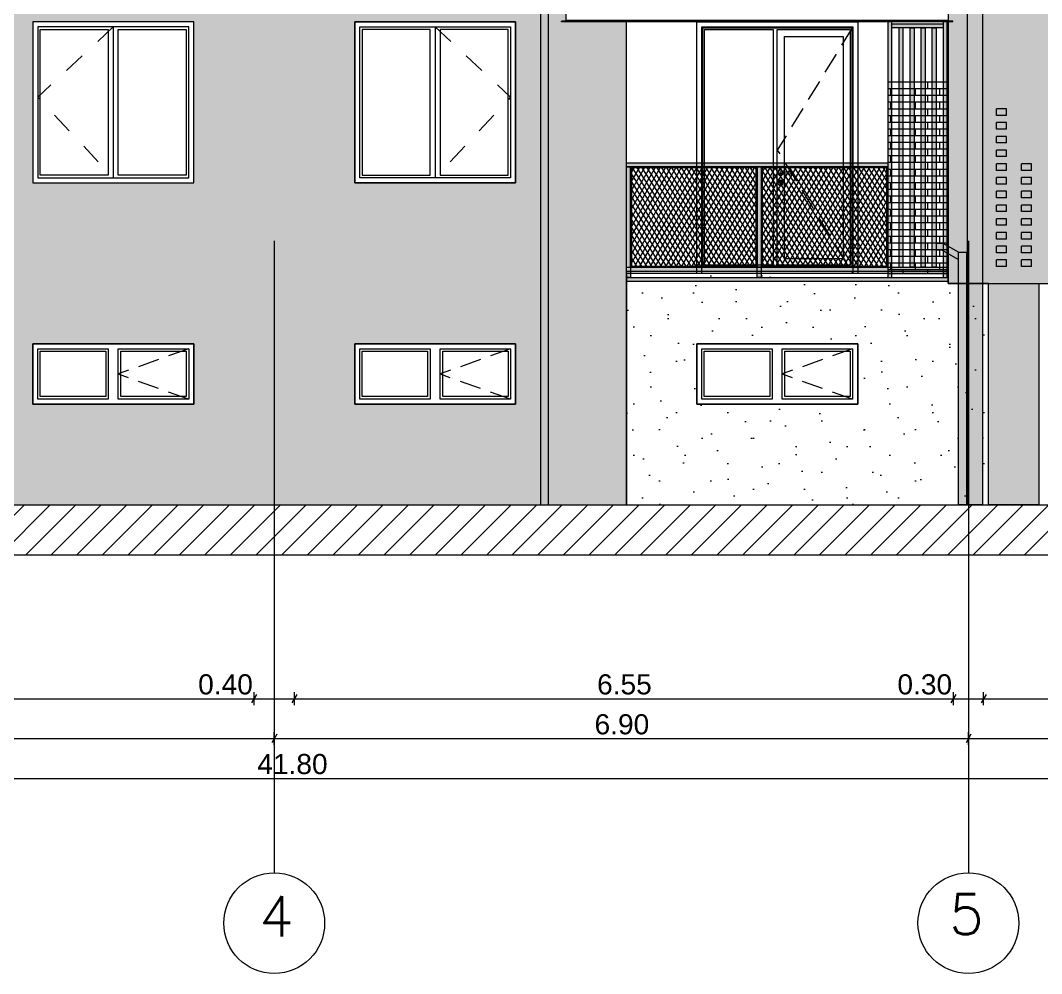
# Model space of a CAD drawing. Header units: millimetres. Extents: x 476244520 to 476657119, y 4620824743 to 4621446928.
# Drawn here: x 476557907 to 476568056, y 4621065785 to 4621075260 of the extents above; entities that cross this region are included whole.
import ezdxf

# ---------------------------------------------------------------- set-up
doc = ezdxf.new("R2010")
doc.units = ezdxf.units.MM
doc.header["$MEASUREMENT"] = 0
doc.linetypes.add('Dashed', pattern=[423.333333, 211.666667, -211.666667])
doc.linetypes.add('Hidden Line', pattern=[317.5, 211.666667, -105.833333])
for name, color, linetype, lineweight in [('0_Pen_No__250_Pen_No__255', 255, 'Continuous', 0), ('0_Pen_No__250_Pen_No__7', 7, 'Continuous', 0), ('0_Pen_No__7_Pen_No__250', 7, 'Continuous', 0), ('2D Drafting - General_Pen_No__30_Pen_No__9_Pen_No__9_Pen_No__253', 252, 'Continuous', 0), ('2D Drafting - General_Pen_No__30_Pen_No__9_Pen_No__9_Pen_No__7', 7, 'Continuous', 0), ('2D Drafting - General_Pen_No__7_Pen_No__250', 7, 'Continuous', 0), ('2D Drafting - General_Pen_No__7_Pen_No__7', 7, 'Continuous', 0), ('a-iataki_Pen_No__5_Pen_No__5_Pen_No__142', 142, 'Continuous', 0), ('New_2D Drafting - General_Pen_No__30_Pen_No__9_Pen_No__9_Pen_No__255', 255, 'Continuous', 0), ('New_2D Drafting - General_Pen_No__30_Pen_No__9_Pen_No__9_Pen_No__7', 7, 'Continuous', 0), ('New_2D Drafting - General_Pen_No__4', 7, 'Continuous', 0), ('New_2D Drafting - General_Pen_No__42', 250, 'Continuous', 0), ('New_2D Drafting - General_Pen_No__7', 7, 'Continuous', 0), ('New_Structural - Bearing_Pen_No__250', 7, 'Continuous', 0), ('New_Structural - Bearing_Pen_No__7', 7, 'Continuous', 0), ('Structural - Bearing_Pen_No__250', 7, 'Continuous', 0), ('Structural - Bearing_Pen_No__7', 7, 'Continuous', 0), ('Structural - Bearing_Pen_No__7_Pen_No__7_Pen_No__7', 7, 'Continuous', 0), ('zoma_Pen_No__142', 142, 'Continuous', 0), ('zoma_Pen_No__5_Pen_No__5_Pen_No__142', 142, 'Continuous', 0)]:
    doc.layers.add(name, color=color, linetype=linetype, lineweight=lineweight)
doc.layers.add('New_2D Drafting - General_Pen_No__30_Pen_No__9_Pen_No__9_Pen_No__254', color=7, linetype='Continuous', lineweight=0, true_color=0xcccccc)
doc.layers.add('zoma', color=7, linetype='Continuous')
doc.styles.add('GENERATED_STYLE_2', font='arial.ttf')
doc.dimstyles.new('GENERATED_STYLE__1', dxfattribs={"dimtxt": 200, "dimasz": 64.421331, "dimexe": 0.18, "dimexo": 3, "dimgap": 0.09, "dimtad": 1, "dimtih": 1, "dimtoh": 1, "dimlfac": 0.001, "dimzin": 0, "dimdsep": 46, "dimtxsty": 'GENERATED_STYLE_2', "dimblk": 'ARROWHEAD_2', "dimblk1": 'ARROWHEAD_2', "dimblk2": 'ARROWHEAD_2', "dimcen": 0.09, "dimclrd": 142, "dimclre": 142, "dimclrt": 142, "dimadec": 0, "dimazin": 0, "dimtfac": 1, "dimtdec": 4, "dimtmove": 0, "dimatfit": 3, "dimfxl": 1, "dimtolj": 1, "dimtzin": 0, "dimarcsym": 0})
pattern_1 = [(60, (476844527.15, 4621385791.044), (-38.971143, 22.5), []), (122.833095, (476844527.15, 4621385791.044), (36.8060797, 18.75), [])]

# ---------------------------------------------------------------- blocks, each defined once
blk = doc.blocks.new('*D168', base_point=(476844527, 4621385791))
at = {"layer": 'zoma_Pen_No__142', "color": 142, "linetype": 'Continuous', "lineweight": 0, "transparency": 16777216}
for p, q in [((476553554, 4621068163), (476553505, 4621068078)), ((476553529, 4621068057), (476553529, 4621068184)), ((476560454, 4621068163), (476560405, 4621068078)), ((476560429, 4621068057), (476560429, 4621068184)), ((476553529, 4621068120), (476560429, 4621068120))]:
    blk.add_line(p, q, dxfattribs=at)
at = {"layer": 'zoma_Pen_No__142', "color": 142, "lineweight": 0, "transparency": 16777216, "insert": (476556713, 4621068160), "char_height": 200, "attachment_point": 7, "style": 'GENERATED_STYLE_2'}
blk.add_mtext('\\A1;{\\pql;\\fArial CYR|b0|i0|c204|p34;6.90}', dxfattribs=at)
blk = doc.blocks.new('ARROWHEAD_2')
at = {"color": 0, "linetype": 'Continuous', "lineweight": 0}
for p, q in [((0, 0), (-1, 0)), ((-0.38, -0.66), (0.38, 0.66))]:
    blk.add_line(p, q, dxfattribs=at)
blk = doc.blocks.new('*D169', base_point=(476844527, 4621385791))
at = {"layer": 'zoma_Pen_No__142', "color": 142, "linetype": 'Continuous', "lineweight": 0, "transparency": 16777216}
for p, q in [((476560454, 4621068163), (476560405, 4621068078)), ((476560429, 4621068057), (476560429, 4621068184)), ((476567354, 4621068163), (476567305, 4621068078)), ((476567329, 4621068057), (476567329, 4621068184)), ((476560429, 4621068120), (476567329, 4621068120))]:
    blk.add_line(p, q, dxfattribs=at)
at = {"layer": 'zoma_Pen_No__142', "color": 142, "lineweight": 0, "transparency": 16777216, "insert": (476563613, 4621068160), "char_height": 200, "attachment_point": 7, "style": 'GENERATED_STYLE_2'}
blk.add_mtext('\\A1;{\\pql;\\fArial CYR|b0|i0|c204|p34;6.90}', dxfattribs=at)
blk = doc.blocks.new('*D170', base_point=(476844527, 4621385791))
at = {"layer": 'zoma_Pen_No__142', "color": 142, "linetype": 'Continuous', "lineweight": 0, "transparency": 16777216}
for p, q in [((476567354, 4621068163), (476567305, 4621068078)), ((476567329, 4621068057), (476567329, 4621068184)), ((476574254, 4621068163), (476574205, 4621068078)), ((476574229, 4621068057), (476574229, 4621068184)), ((476567329, 4621068120), (476574229, 4621068120))]:
    blk.add_line(p, q, dxfattribs=at)
at = {"layer": 'zoma_Pen_No__142', "color": 142, "lineweight": 0, "transparency": 16777216, "insert": (476570513, 4621068160), "char_height": 200, "attachment_point": 7, "style": 'GENERATED_STYLE_2'}
blk.add_mtext('\\A1;{\\pql;\\fArial CYR|b0|i0|c204|p34;6.90}', dxfattribs=at)
blk = doc.blocks.new('*D172', base_point=(476844527, 4621385791))
at = {"layer": 'zoma_Pen_No__142', "color": 142, "linetype": 'Continuous', "lineweight": 0, "transparency": 16777216}
for p, q in [((476539727, 4621067767), (476539678, 4621067683)), ((476539703, 4621067661), (476539703, 4621067789)), ((476581478, 4621067683), (476581527, 4621067767)), ((476581503, 4621067661), (476581503, 4621067789)), ((476539661, 4621067725), (476539703, 4621067725)), ((476539703, 4621067725), (476581503, 4621067725)), ((476581503, 4621067725), (476581544, 4621067725))]:
    blk.add_line(p, q, dxfattribs=at)
at = {"layer": 'zoma_Pen_No__142', "color": 142, "lineweight": 0, "transparency": 16777216, "insert": (476560261, 4621067765), "char_height": 200, "attachment_point": 7, "style": 'GENERATED_STYLE_2'}
blk.add_mtext('\\A1;{\\pql;\\fArial CYR|b0|i0|c204|p34;41.80}', dxfattribs=at)
blk = doc.blocks.new('*D177', base_point=(476844527, 4621385791))
at = {"layer": 'zoma_Pen_No__142', "color": 142, "linetype": 'Continuous', "lineweight": 0, "transparency": 16777216}
for p, q in [((476553329, 4621068454), (476553329, 4621068581)), ((476560230, 4621068454), (476560230, 4621068581)), ((476553353, 4621068560), (476553305, 4621068475)), ((476553329, 4621068517), (476560230, 4621068517)), ((476560254, 4621068560), (476560205, 4621068475))]:
    blk.add_line(p, q, dxfattribs=at)
at = {"layer": 'zoma_Pen_No__142', "color": 142, "lineweight": 0, "transparency": 16777216, "char_height": 200, "attachment_point": 7, "style": 'GENERATED_STYLE_2'}
for s, insert in [('\\A1;{\\pql;\\fArial CYR|b0|i0|c204|p34;6.90}', (476556513, 4621068557)), ('\\A1;{\\pql;\\fArial CYR|b0|i0|c204|p34;0.40}', (476559673, 4621068557))]:
    blk.add_mtext(s, dxfattribs=dict(at, insert=insert))
blk = doc.blocks.new('*D178', base_point=(476844527, 4621385791))
at = {"layer": 'zoma_Pen_No__142', "color": 142, "linetype": 'Continuous', "lineweight": 0, "transparency": 16777216}
for p, q in [((476560230, 4621068454), (476560230, 4621068581)), ((476560630, 4621068454), (476560630, 4621068581)), ((476560254, 4621068560), (476560205, 4621068475)), ((476560230, 4621068517), (476560630, 4621068517)), ((476560654, 4621068560), (476560605, 4621068475))]:
    blk.add_line(p, q, dxfattribs=at)
blk = doc.blocks.new('*D179', base_point=(476844527, 4621385791))
at = {"layer": 'zoma_Pen_No__142', "color": 142, "linetype": 'Continuous', "lineweight": 0, "transparency": 16777216}
for p, q in [((476560630, 4621068454), (476560630, 4621068581)), ((476567180, 4621068454), (476567180, 4621068581)), ((476560654, 4621068560), (476560605, 4621068475)), ((476560630, 4621068517), (476567180, 4621068517)), ((476567204, 4621068560), (476567155, 4621068475))]:
    blk.add_line(p, q, dxfattribs=at)
at = {"layer": 'zoma_Pen_No__142', "color": 142, "lineweight": 0, "transparency": 16777216, "char_height": 200, "attachment_point": 7, "style": 'GENERATED_STYLE_2'}
for s, insert in [('\\A1;{\\pql;\\fArial CYR|b0|i0|c204|p34;6.55}', (476563638, 4621068557)), ('\\A1;{\\pql;\\fArial CYR|b0|i0|c204|p34;0.30}', (476566623, 4621068557))]:
    blk.add_mtext(s, dxfattribs=dict(at, insert=insert))
blk = doc.blocks.new('*D180', base_point=(476844527, 4621385791))
at = {"layer": 'zoma_Pen_No__142', "color": 142, "linetype": 'Continuous', "lineweight": 0, "transparency": 16777216}
for p, q in [((476567180, 4621068454), (476567180, 4621068581)), ((476567480, 4621068454), (476567480, 4621068581)), ((476567204, 4621068560), (476567155, 4621068475)), ((476567180, 4621068517), (476567480, 4621068517)), ((476567504, 4621068560), (476567455, 4621068475))]:
    blk.add_line(p, q, dxfattribs=at)
blk = doc.blocks.new('*D181', base_point=(476844527, 4621385791))
at = {"layer": 'zoma_Pen_No__142', "color": 142, "linetype": 'Continuous', "lineweight": 0, "transparency": 16777216}
for p, q in [((476567480, 4621068454), (476567480, 4621068581)), ((476569380, 4621068454), (476569380, 4621068581)), ((476567504, 4621068560), (476567455, 4621068475)), ((476567480, 4621068517), (476569380, 4621068517)), ((476569404, 4621068560), (476569355, 4621068475))]:
    blk.add_line(p, q, dxfattribs=at)
at = {"layer": 'zoma_Pen_No__142', "color": 142, "lineweight": 0, "transparency": 16777216, "insert": (476568163, 4621068557), "char_height": 200, "attachment_point": 7, "style": 'GENERATED_STYLE_2'}
blk.add_mtext('\\A1;{\\pql;\\fArial CYR|b0|i0|c204|p34;1.90}', dxfattribs=at)

msp = doc.modelspace()

# ---------------------------------------------------------------- hatches: boundary and pattern name
at = {"layer": '0_Pen_No__250_Pen_No__255', "linetype": 'Continuous', "lineweight": 0, "true_color": 0x3f3f3f}
for points in [[(476563154.323, 4621070445.479), (476563154.323, 4621082420.346), (476563074.323, 4621082420.346), (476563074.323, 4621070445.479)], [(476567229.211, 4621072882.158), (476567229.211, 4621072955.662), (476567079.319, 4621073042.291), (476567009.319, 4621073042.291), (476567009.319, 4621072978.291), (476567062.876, 4621072978.291)], [(476567229.211, 4621070445.464), (476567229.211, 4621072955.662), (476567309.38, 4621072955.662), (476567309.447, 4621070445.463)]]:
    msp.add_hatch(color=250, dxfattribs=at).paths.add_polyline_path(points)
at = {"layer": '2D Drafting - General_Pen_No__30_Pen_No__9_Pen_No__9_Pen_No__253', "linetype": 'Continuous', "lineweight": 0}
h = msp.add_hatch(dxfattribs=at)
h.set_pattern_fill('BRICK___RUNNING_BOND', color=252, style=0, pattern_type=2)
h.set_pattern_definition([(0, (476584677.18, 4621075479.1), (0, 66.64), []), (90, (476584677.18, 4621075479.1), (-244.8, 0), [66.64, -66.64]), (90, (476584799.58, 4621075545.74), (-244.8, 0), [66.64, -66.64])])
h.paths.add_polyline_path([(476539459.138, 4621072645.531), (476540629.005, 4621072645.531), (476540629.014, 4621075245.539), (476540629.014, 4621076667.176), (476540629.014, 4621084845.531), (476540629.014, 4621085057.885), (476540629.014, 4621085545.532), (476546429.014, 4621085545.532), (476546429.014, 4621072645.531), (476553686.976, 4621072645.531), (476553729.155, 4621072645.531), (476553729.155, 4621075945.533), (476553729.155, 4621078445.544), (476553729.155, 4621079070.057), (476553729.155, 4621085545.544), (476557529.011, 4621085545.544), (476557529.011, 4621075245.549), (476556929.206, 4621075245.549), (476556929.206, 4621070445.499), (476563929.127, 4621070445.499), (476563929.127, 4621075251.999), (476563329.323, 4621075251.999), (476563329.323, 4621085545.544), (476567129.179, 4621085545.544), (476567129.179, 4621072645.445), (476569940.806, 4621072645.445), (476569940.806, 4621072645.531), (476570829.494, 4621072645.531), (476572429.494, 4621072645.531), (476574429.014, 4621072645.531), (476574429.014, 4621085545.532), (476580229.014, 4621085545.532), (476580229.014, 4621072645.531), (476581399.049, 4621072645.531), (476581399.049, 4621085945.125), (476580317.511, 4621085945.125), (476574428.978, 4621085945.125), (476553729.155, 4621085945.125), (476546829.014, 4621085945.125), (476539459.138, 4621085945.125)])
h.paths.add_polyline_path([(476546829.014, 4621082345.544), (476546829.014, 4621084845.531), (476553329.014, 4621084845.531), (476553329.014, 4621082345.544)], flags=0)
h.paths.add_polyline_path([(476546829.014, 4621075945.533), (476546829.014, 4621078445.544), (476553329.014, 4621078445.544), (476553329.014, 4621075945.533)], flags=0)
h.paths.add_polyline_path([(476546829.014, 4621079145.544), (476546829.014, 4621081645.544), (476553329.014, 4621081645.544), (476553329.014, 4621079145.544)], flags=0)
h.paths.add_polyline_path([(476549474.939, 4621072745.581), (476549479.055, 4621072745.581), (476549479.055, 4621075245.581), (476547879.055, 4621075245.582), (476547879.055, 4621072745.581)], flags=0)
h.paths.add_polyline_path([(476559629.231, 4621083245.531), (476559629.231, 4621084845.531), (476558029.231, 4621084845.531), (476558029.231, 4621083245.531)], flags=0)
h.paths.add_polyline_path([(476559629.231, 4621073645.531), (476559629.231, 4621075245.531), (476558029.231, 4621075245.531), (476558029.231, 4621073645.531)], flags=0)
h.paths.add_polyline_path([(476558029.236, 4621076845.531), (476559629.236, 4621076845.531), (476559629.236, 4621078445.531), (476558029.236, 4621078445.531)], flags=0)
h.paths.add_polyline_path([(476559629.236, 4621080045.531), (476559629.236, 4621081645.531), (476558029.236, 4621081645.531), (476558029.236, 4621080045.531)], flags=0)
h.paths.add_polyline_path([(476559629.014, 4621071445.531), (476559629.014, 4621072045.531), (476558029.442, 4621072045.531), (476558029.442, 4621071445.531)], flags=0)
h.paths.add_polyline_path([(476561228.792, 4621078445.531), (476561228.792, 4621076845.531), (476562828.792, 4621076845.531), (476562828.792, 4621078445.531)], flags=0)
h.paths.add_polyline_path([(476561228.792, 4621080045.531), (476562828.792, 4621080045.531), (476562828.792, 4621081645.531), (476561228.792, 4621081645.531)], flags=0)
h.paths.add_polyline_path([(476561228.797, 4621084845.531), (476561228.797, 4621083245.531), (476562828.797, 4621083245.531), (476562828.797, 4621084845.531)], flags=0)
h.paths.add_polyline_path([(476562828.369, 4621071445.531), (476562828.369, 4621072045.531), (476561228.797, 4621072045.531), (476561228.797, 4621071445.531)], flags=0)
h.paths.add_polyline_path([(476561228.797, 4621073645.531), (476562828.797, 4621073645.531), (476562828.797, 4621075245.531), (476561228.797, 4621075245.531)], flags=0)
h.paths.add_polyline_path([(476568178.997, 4621081645.582), (476568178.997, 4621079145.581), (476569778.997, 4621079145.581), (476569778.997, 4621081645.581)], flags=0)
h.paths.add_polyline_path([(476569778.997, 4621075945.581), (476569778.997, 4621078445.581), (476568178.997, 4621078445.582), (476568178.997, 4621075945.581)], flags=0)
h.paths.add_polyline_path([(476568178.997, 4621082345.581), (476569778.997, 4621082345.581), (476569778.997, 4621084845.581), (476568178.997, 4621084845.582)], flags=0)
h.paths.add_polyline_path([(476571779.011, 4621084845.581), (476571779.011, 4621082345.581), (476573379.011, 4621082345.581), (476573379.011, 4621084845.582)], flags=0)
h.paths.add_polyline_path([(476571779.011, 4621081645.581), (476571779.011, 4621079145.581), (476573379.011, 4621079145.581), (476573379.011, 4621081645.582)], flags=0)
h.paths.add_polyline_path([(476571779.011, 4621075245.581), (476571779.011, 4621072745.581), (476571783.128, 4621072745.581), (476573379.011, 4621072745.581), (476573379.011, 4621075245.582)], flags=0)
h.paths.add_polyline_path([(476571779.011, 4621075945.581), (476573379.011, 4621075945.581), (476573379.011, 4621078445.582), (476571779.011, 4621078445.581)], flags=0)
at = {"layer": '2D Drafting - General_Pen_No__7_Pen_No__7', "linetype": 'Continuous', "lineweight": 0}
h = msp.add_hatch(dxfattribs=at)
h.set_pattern_fill('MASONRY_BLOCK', style=0, pattern_type=2)
h.set_pattern_definition([(45, (476844527.15, 4621385791.04), (-127.27922, 127.27922), [])])
h.paths.add_polyline_path([(476586195.073, 4621070445.452), (476586195.073, 4621069945.453), (476529791.678, 4621069945.453), (476529791.678, 4621070445.443), (476544428.49, 4621070445.473)])
at = {"layer": 'New_2D Drafting - General_Pen_No__30_Pen_No__9_Pen_No__9_Pen_No__254', "linetype": 'Continuous', "lineweight": 0, "true_color": 0xcccccc}
msp.add_hatch(color=254, dxfattribs=at).paths.add_polyline_path([(476568029.014, 4621070445.46), (476567529.014, 4621070445.462), (476567529.014, 4621072645.445), (476568029.01, 4621072645.445)])
at = {"layer": 'New_2D Drafting - General_Pen_No__30_Pen_No__9_Pen_No__9_Pen_No__255', "linetype": 'Continuous', "lineweight": 0}
for points in [[(476567320.175, 4621070445.492), (476567320.175, 4621085245.557), (476567470.175, 4621085245.557), (476567470.175, 4621070445.492)], [(476566569.014, 4621075245.531), (476566529.014, 4621075245.531), (476566529.014, 4621072705.531), (476566569.014, 4621072705.531)], [(476567079.014, 4621075225.619), (476567079.014, 4621075185.531), (476566569.014, 4621075185.531), (476566569.014, 4621075225.619)], [(476566679.014, 4621075185.531), (476566639.014, 4621075185.531), (476566639.014, 4621072805.531), (476566679.014, 4621072805.531)], [(476566749.014, 4621075185.531), (476566789.014, 4621075185.531), (476566789.014, 4621072805.531), (476566749.014, 4621072805.531)], [(476566859.014, 4621075185.531), (476566899.014, 4621075185.531), (476566899.014, 4621072805.531), (476566859.014, 4621072805.531)], [(476566969.014, 4621075185.531), (476567009.014, 4621075185.531), (476567009.014, 4621072805.531), (476566969.014, 4621072805.531)], [(476567119.014, 4621075245.531), (476567079.014, 4621075245.531), (476567079.014, 4621072705.531), (476567119.014, 4621072705.531)], [(476566529.319, 4621073845.583), (476566529.319, 4621073805.496), (476563929.127, 4621073805.496), (476563929.127, 4621073845.583)], [(476563969.127, 4621072705.468), (476563929.127, 4621072705.468), (476563929.127, 4621073805.496), (476563969.127, 4621073805.496)], [(476563979.127, 4621073795.496), (476563969.127, 4621073805.496), (476565229.319, 4621073805.496), (476565219.319, 4621073795.496)], [(476563969.127, 4621073805.496), (476563979.127, 4621073795.496), (476563979.127, 4621072815.468), (476563969.127, 4621072805.468)], [(476565229.319, 4621072805.468), (476565219.319, 4621072815.468), (476565219.319, 4621073795.496), (476565229.319, 4621073805.496)], [(476565269.319, 4621072705.531), (476565229.319, 4621072705.531), (476565229.319, 4621073805.496), (476565269.319, 4621073805.496)], [(476565269.319, 4621072805.468), (476565279.319, 4621072815.468), (476565279.319, 4621073795.496), (476565269.319, 4621073805.496)], [(476565279.319, 4621073795.496), (476565269.319, 4621073805.496), (476566529.319, 4621073805.496), (476566519.319, 4621073795.496)], [(476566529.319, 4621072805.468), (476566519.319, 4621072815.468), (476566519.319, 4621073795.496), (476566529.319, 4621073805.496)], [(476567129.014, 4621072805.468), (476567129.014, 4621072765.468), (476563929.127, 4621072765.468), (476563929.127, 4621072805.468)], [(476565219.319, 4621072815.468), (476565229.319, 4621072805.468), (476563969.127, 4621072805.468), (476563979.127, 4621072815.468)], [(476566519.319, 4621072815.468), (476566529.319, 4621072805.468), (476565269.319, 4621072805.468), (476565279.319, 4621072815.468)], [(476567129.179, 4621072705.531), (476567129.179, 4621072665.531), (476563929.127, 4621072665.531), (476563929.127, 4621072705.531)]]:
    msp.add_hatch(color=255, dxfattribs=at).paths.add_polyline_path(points)
h = msp.add_hatch(dxfattribs=at)
h.set_pattern_fill('BRICK___RUNNING_BOND', color=255, style=0, pattern_type=2)
h.set_pattern_definition([(0, (476844527.15, 4621385791.044), (0, 66.64), []), (90, (476844527.15, 4621385791.04), (-244.8, 0), [66.64, -66.64]), (90, (476844649.55, 4621385857.68), (-244.8, 0), [66.64, -66.64])])
h.paths.add_polyline_path([(476566529.014, 4621072745.531), (476567129.014, 4621072745.531), (476567129.014, 4621074645.166), (476566529.014, 4621074645.166)])
at = {"layer": 'New_2D Drafting - General_Pen_No__42', "linetype": 'Continuous', "lineweight": 0}
h = msp.add_hatch(dxfattribs=at)
h.set_pattern_fill('CUT_STONE', color=250, style=0, pattern_type=2)
h.set_pattern_definition([(45, (476844527.15, 4621386591.04), (-254.55844, 254.55844), [0, -240, 0, -360]), (110, (476845327.15, 4621386591.04), (338.28934, 123.12725), [0, -176, 0, -304])])
h.paths.add_polyline_path([(476563929.127, 4621072645.445), (476563929.127, 4621070445.454), (476567529.014, 4621070445.462), (476567529.014, 4621072645.445), (476567129.179, 4621072645.445), (476567129.179, 4621072745.589), (476563929.127, 4621072745.589)])
h.paths.add_polyline_path([(476564628.899, 4621071445.531), (476566228.471, 4621071445.531), (476566228.471, 4621072045.531), (476564628.899, 4621072045.531)], flags=0)
at = {"layer": 'New_2D Drafting - General_Pen_No__7', "linetype": 'Continuous', "lineweight": 0}
h = msp.add_hatch(dxfattribs=at)
h.set_pattern_fill('BATT_INSULATION', style=0, pattern_type=2)
h.set_pattern_definition(pattern_1)
h.paths.add_polyline_path([(476565219.319, 4621073795.496), (476563979.127, 4621073795.496), (476563979.127, 4621072815.468), (476565219.319, 4621072815.468)])
h = msp.add_hatch(dxfattribs=at)
h.set_pattern_fill('BATT_INSULATION', style=0, pattern_type=2)
h.set_pattern_definition(pattern_1)
h.paths.add_polyline_path([(476566519.319, 4621073795.496), (476565279.319, 4621073795.496), (476565279.319, 4621072815.468), (476566519.319, 4621072815.468)])

# ---------------------------------------------------------------- linework, layer by layer
at = {"layer": '0_Pen_No__250_Pen_No__7', "color": 7, "linetype": 'Continuous', "lineweight": 0, "flags": 128}
for points in [[(476563154.323, 4621070445.479), (476563154.323, 4621082420.346), (476563074.323, 4621082420.346), (476563074.323, 4621070445.479)], [(476567229.211, 4621072882.158), (476567229.211, 4621072955.662), (476567079.319, 4621073042.291), (476567009.319, 4621073042.291), (476567009.319, 4621072978.291), (476567062.876, 4621072978.291)], [(476567229.211, 4621070445.464), (476567229.211, 4621072955.662), (476567309.38, 4621072955.662), (476567309.447, 4621070445.463)]]:
    msp.add_lwpolyline(points, close=True, dxfattribs=at)
at = {"layer": '0_Pen_No__7_Pen_No__250', "color": 7, "linetype": 'Continuous', "lineweight": 0, "flags": 128}
for points in [[(476559629.231, 4621075245.531), (476558029.231, 4621075245.531), (476558029.231, 4621073645.531), (476559629.231, 4621073645.531)], [(476561228.797, 4621075245.531), (476562828.797, 4621075245.531), (476562828.797, 4621073645.531), (476561228.797, 4621073645.531)]]:
    msp.add_lwpolyline(points, close=True, dxfattribs=at)
at = {"layer": '2D Drafting - General_Pen_No__30_Pen_No__9_Pen_No__9_Pen_No__7', "color": 7, "linetype": 'Continuous', "lineweight": 0, "flags": 128}
msp.add_lwpolyline([(476556929.206, 4621070445.499), (476563929.127, 4621070445.499), (476563929.127, 4621075251.999), (476563329.323, 4621075251.999), (476563329.323, 4621085545.544), (476567129.179, 4621085545.544), (476567129.179, 4621072645.445), (476569940.806, 4621072645.445), (476569940.806, 4621072645.531), (476570829.494, 4621072645.531), (476572429.494, 4621072645.531), (476574429.014, 4621072645.531), (476574429.014, 4621085545.532), (476580229.014, 4621085545.532), (476580229.014, 4621072645.531), (476581399.049, 4621072645.531), (476581399.049, 4621085945.125), (476580317.511, 4621085945.125), (476574428.978, 4621085945.125), (476553729.155, 4621085945.125)], dxfattribs=at)
for points in [[(476559629.231, 4621073645.531), (476559629.231, 4621075245.531), (476558029.231, 4621075245.531), (476558029.231, 4621073645.531)], [(476561228.797, 4621073645.531), (476562828.797, 4621073645.531), (476562828.797, 4621075245.531), (476561228.797, 4621075245.531)], [(476559629.014, 4621071445.531), (476559629.014, 4621072045.531), (476558029.442, 4621072045.531), (476558029.442, 4621071445.531)], [(476562828.369, 4621071445.531), (476562828.369, 4621072045.531), (476561228.797, 4621072045.531), (476561228.797, 4621071445.531)]]:
    msp.add_lwpolyline(points, close=True, dxfattribs=at)
at = {"layer": '2D Drafting - General_Pen_No__7_Pen_No__250', "color": 7, "linetype": 'Dashed', "lineweight": 0, "flags": 128}
for points in [[(476558829.608, 4621075196.127), (476558079.437, 4621074496.31), (476558829.171, 4621073695.531)], [(476562028.42, 4621075196.127), (476562778.591, 4621074496.31), (476562028.857, 4621073695.531)]]:
    msp.add_lwpolyline(points, dxfattribs=at)
at = {"layer": '2D Drafting - General_Pen_No__7_Pen_No__250', "color": 7, "linetype": 'Continuous', "lineweight": 0, "flags": 128}
msp.add_lwpolyline([(476586195.073, 4621070445.452), (476586195.073, 4621069945.453), (476529791.678, 4621069945.453), (476529791.678, 4621070445.443), (476544428.49, 4621070445.473)], close=True, dxfattribs=at)
at = {"layer": '2D Drafting - General_Pen_No__7_Pen_No__7', "color": 7, "linetype": 'Continuous', "lineweight": 0, "flags": 128}
for points in [[(476566225.507, 4621072745.552), (476564629.623, 4621072745.558), (476564629.632, 4621075245.558), (476566229.632, 4621075245.552)], [(476566229.632, 4621075245.552), (476566229.623, 4621072745.552), (476566225.507, 4621072745.552)], [(476568029.01, 4621072645.412), (476568029.004, 4621072465.46), (476568028.951, 4621070445.46), (476568033.2, 4621070445.46)], [(476568033.2, 4621070445.46), (476569629.014, 4621070445.46), (476569629.078, 4621072645.521)]]:
    msp.add_lwpolyline(points, dxfattribs=at)
for points in [[(476564679.632, 4621075195.557), (476566179.632, 4621075195.552), (476566179.623, 4621072745.553), (476564679.623, 4621072745.559)], [(476564689.632, 4621075185.557), (476566169.632, 4621075185.552), (476566169.623, 4621072805.554), (476564689.623, 4621072805.559)], [(476564704.632, 4621075170.557), (476565389.632, 4621075170.554), (476565389.624, 4621072825.557), (476564704.624, 4621072825.559)], [(476565429.628, 4621075170.554), (476566154.632, 4621075170.552), (476566154.624, 4621072825.554), (476565429.624, 4621072825.557)], [(476565499.631, 4621075100.554), (476566084.631, 4621075100.552), (476566084.624, 4621072890.554), (476565499.624, 4621072890.556)]]:
    msp.add_lwpolyline(points, close=True, dxfattribs=at)
at = {"layer": '2D Drafting - General_Pen_No__7_Pen_No__7', "color": 7, "linetype": 'Hidden Line', "lineweight": 0, "flags": 128}
for points in [[(476566179.632, 4621075195.552), (476565429.628, 4621073971.431), (476566178.846, 4621072746.837)], [(476559579.014, 4621071995.531), (476558879.228, 4621071745.531), (476559579.014, 4621071495.531)], [(476562778.369, 4621071995.531), (476562078.583, 4621071745.531), (476562778.369, 4621071495.531)], [(476566178.471, 4621071995.531), (476565478.685, 4621071745.531), (476566178.471, 4621071495.531)]]:
    msp.add_lwpolyline(points, dxfattribs=at)
at = {"layer": 'New_2D Drafting - General_Pen_No__30_Pen_No__9_Pen_No__9_Pen_No__7', "color": 7, "linetype": 'Continuous', "lineweight": 0, "flags": 128}
for points in [[(476567320.175, 4621070445.492), (476567320.175, 4621085245.557), (476567470.175, 4621085245.557), (476567470.175, 4621070445.492)], [(476566569.014, 4621075245.531), (476566529.014, 4621075245.531), (476566529.014, 4621072705.531), (476566569.014, 4621072705.531)], [(476567079.014, 4621075225.619), (476567079.014, 4621075185.531), (476566569.014, 4621075185.531), (476566569.014, 4621075225.619)], [(476566679.014, 4621075185.531), (476566639.014, 4621075185.531), (476566639.014, 4621072805.531), (476566679.014, 4621072805.531)], [(476566749.014, 4621075185.531), (476566789.014, 4621075185.531), (476566789.014, 4621072805.531), (476566749.014, 4621072805.531)], [(476566859.014, 4621075185.531), (476566899.014, 4621075185.531), (476566899.014, 4621072805.531), (476566859.014, 4621072805.531)], [(476566969.014, 4621075185.531), (476567009.014, 4621075185.531), (476567009.014, 4621072805.531), (476566969.014, 4621072805.531)], [(476567119.014, 4621075245.531), (476567079.014, 4621075245.531), (476567079.014, 4621072705.531), (476567119.014, 4621072705.531)], [(476566529.014, 4621072745.531), (476567129.014, 4621072745.531), (476567129.014, 4621074645.166), (476566529.014, 4621074645.166)], [(476566529.319, 4621073845.583), (476566529.319, 4621073805.496), (476563929.127, 4621073805.496), (476563929.127, 4621073845.583)], [(476563969.127, 4621072705.468), (476563929.127, 4621072705.468), (476563929.127, 4621073805.496), (476563969.127, 4621073805.496)], [(476563979.127, 4621073795.496), (476563969.127, 4621073805.496), (476565229.319, 4621073805.496), (476565219.319, 4621073795.496)], [(476563969.127, 4621073805.496), (476563979.127, 4621073795.496), (476563979.127, 4621072815.468), (476563969.127, 4621072805.468)], [(476565229.319, 4621072805.468), (476565219.319, 4621072815.468), (476565219.319, 4621073795.496), (476565229.319, 4621073805.496)], [(476565269.319, 4621072705.531), (476565229.319, 4621072705.531), (476565229.319, 4621073805.496), (476565269.319, 4621073805.496)], [(476565269.319, 4621072805.468), (476565279.319, 4621072815.468), (476565279.319, 4621073795.496), (476565269.319, 4621073805.496)], [(476565279.319, 4621073795.496), (476565269.319, 4621073805.496), (476566529.319, 4621073805.496), (476566519.319, 4621073795.496)], [(476566529.319, 4621072805.468), (476566519.319, 4621072815.468), (476566519.319, 4621073795.496), (476566529.319, 4621073805.496)], [(476567129.014, 4621072805.468), (476567129.014, 4621072765.468), (476563929.127, 4621072765.468), (476563929.127, 4621072805.468)], [(476565219.319, 4621072815.468), (476565229.319, 4621072805.468), (476563969.127, 4621072805.468), (476563979.127, 4621072815.468)], [(476566519.319, 4621072815.468), (476566529.319, 4621072805.468), (476565269.319, 4621072805.468), (476565279.319, 4621072815.468)], [(476567129.179, 4621072705.531), (476567129.179, 4621072665.531), (476563929.127, 4621072665.531), (476563929.127, 4621072705.531)], [(476568029.014, 4621070445.46), (476567529.014, 4621070445.462), (476567529.014, 4621072645.445), (476568029.01, 4621072645.445)]]:
    msp.add_lwpolyline(points, close=True, dxfattribs=at)
at = {"layer": 'New_2D Drafting - General_Pen_No__4', "color": 7, "linetype": 'Continuous', "lineweight": 0, "flags": 128}
for points in [[(476565219.319, 4621073795.496), (476563979.127, 4621073795.496), (476563979.127, 4621072815.468), (476565219.319, 4621072815.468)], [(476566519.319, 4621073795.496), (476565279.319, 4621073795.496), (476565279.319, 4621072815.468), (476566519.319, 4621072815.468)], [(476563929.127, 4621072645.445), (476563929.127, 4621070445.454), (476567529.014, 4621070445.462), (476567529.014, 4621072645.445), (476567129.179, 4621072645.445), (476567129.179, 4621072745.589), (476563929.127, 4621072745.589)], [(476564628.899, 4621071445.531), (476566228.471, 4621071445.531), (476566228.471, 4621072045.531), (476564628.899, 4621072045.531)]]:
    msp.add_lwpolyline(points, close=True, dxfattribs=at)
at = {"layer": 'New_Structural - Bearing_Pen_No__250', "color": 7, "linetype": 'Continuous', "lineweight": 0}
for p, q in [((476567607.209, 4621074315.081), (476567607.209, 4621074380.081)), ((476567706.881, 4621074380.081), (476567607.209, 4621074380.081)), ((476567706.881, 4621074315.081), (476567706.881, 4621074380.081)), ((476567706.881, 4621074315.081), (476567607.209, 4621074315.081)), ((476567607.209, 4621074178.564), (476567607.209, 4621074243.564)), ((476567706.881, 4621074243.564), (476567607.209, 4621074243.564)), ((476567706.881, 4621074178.564), (476567607.209, 4621074178.564)), ((476567706.881, 4621074178.564), (476567706.881, 4621074243.564)), ((476567607.209, 4621074042.046), (476567607.209, 4621074107.046)), ((476567706.881, 4621074107.046), (476567607.209, 4621074107.046)), ((476567706.881, 4621074042.046), (476567706.881, 4621074107.046)), ((476567706.881, 4621074042.046), (476567607.209, 4621074042.046)), ((476567607.209, 4621073905.529), (476567607.209, 4621073970.529)), ((476567706.881, 4621073970.529), (476567607.209, 4621073970.529)), ((476567706.881, 4621073905.529), (476567706.881, 4621073970.529)), ((476567706.881, 4621073905.529), (476567607.209, 4621073905.529)), ((476565437.134, 4621073759.055), (476565433.517, 4621073745.555)), ((476565433.517, 4621073745.555), (476565437.134, 4621073732.055)), ((476565447.017, 4621073768.938), (476565437.134, 4621073759.055)), ((476565460.517, 4621073772.555), (476565447.017, 4621073768.938)), ((476565453.446, 4621073752.626), (476565450.517, 4621073745.555)), ((476565450.517, 4621073745.555), (476565453.446, 4621073738.484)), ((476565454.998, 4621073752.626), (476565452.239, 4621073745.555)), ((476565452.239, 4621073745.555), (476565454.998, 4621073738.484)), ((476565460.517, 4621073755.555), (476565453.446, 4621073752.626)), ((476565453.446, 4621073738.484), (476565460.517, 4621073735.555)), ((476565459.813, 4621073752.626), (476565457.701, 4621073745.555)), ((476565457.701, 4621073745.555), (476565459.812, 4621073738.484)), ((476565474.017, 4621073768.938), (476565460.517, 4621073772.555)), ((476565460.517, 4621073755.555), (476565461.659, 4621073755.555)), ((476565461.659, 4621073755.555), (476565464.91, 4621073755.555)), ((476565464.91, 4621073755.555), (476565469.777, 4621073755.555)), ((476565467.018, 4621073752.626), (476565465.875, 4621073745.555)), ((476565465.875, 4621073745.555), (476565467.018, 4621073738.484)), ((476565469.777, 4621073755.555), (476565475.517, 4621073755.555)), ((476565483.9, 4621073759.055), (476565474.017, 4621073768.938)), ((476565475.517, 4621073755.555), (476565555.517, 4621073755.555)), ((476565484.838, 4621073755.555), (476565483.9, 4621073759.055)), ((476565555.517, 4621073755.555), (476565561.257, 4621073755.555)), ((476565561.257, 4621073755.555), (476565566.124, 4621073755.555)), ((476565564.016, 4621073752.626), (476565565.159, 4621073745.555)), ((476565565.159, 4621073745.555), (476565564.016, 4621073738.484)), ((476565566.124, 4621073755.555), (476565569.375, 4621073755.555)), ((476565569.375, 4621073755.555), (476565570.517, 4621073755.555)), ((476565570.517, 4621073755.555), (476565577.588, 4621073752.626)), ((476565577.588, 4621073738.484), (476565570.517, 4621073735.555)), ((476565571.222, 4621073752.626), (476565573.333, 4621073745.555)), ((476565573.333, 4621073745.555), (476565571.222, 4621073738.484)), ((476565576.036, 4621073752.626), (476565578.795, 4621073745.555)), ((476565578.795, 4621073745.555), (476565576.036, 4621073738.484)), ((476565577.588, 4621073752.626), (476565580.517, 4621073745.555)), ((476565580.517, 4621073745.555), (476565577.588, 4621073738.484)), ((476567607.209, 4621073769.012), (476567607.209, 4621073834.012)), ((476567706.881, 4621073834.012), (476567607.209, 4621073834.012)), ((476567706.881, 4621073769.012), (476567607.209, 4621073769.012)), ((476567706.881, 4621073769.012), (476567706.881, 4621073834.012)), ((476567856.881, 4621073769.012), (476567856.881, 4621073834.012)), ((476567956.553, 4621073834.012), (476567856.881, 4621073834.012)), ((476567956.553, 4621073769.012), (476567856.881, 4621073769.012)), ((476567956.553, 4621073769.012), (476567956.553, 4621073834.012)), ((476565437.134, 4621073659.055), (476565433.517, 4621073645.555)), ((476565433.517, 4621073645.555), (476565437.134, 4621073632.055)), ((476565437.134, 4621073732.055), (476565447.017, 4621073722.172)), ((476565447.017, 4621073668.938), (476565437.134, 4621073659.055)), ((476565447.017, 4621073722.172), (476565460.517, 4621073718.555)), ((476565460.517, 4621073672.555), (476565447.017, 4621073668.938)), ((476565453.797, 4621073657.195), (476565453.049, 4621073655.247)), ((476565455.517, 4621073649.955), (476565453.049, 4621073655.247)), ((476565453.797, 4621073657.195), (476565455.142, 4621073660.699)), ((476565455.142, 4621073660.699), (476565460.517, 4621073662.98)), ((476565455.517, 4621073648.442), (476565455.517, 4621073649.955)), ((476565455.517, 4621073648.442), (476565455.517, 4621073645.555)), ((476565455.517, 4621073645.555), (476565455.517, 4621073642.668)), ((476565455.517, 4621073642.668), (476565455.517, 4621073636.895)), ((476565455.517, 4621073636.895), (476565455.517, 4621073633.055)), ((476565460.517, 4621073735.555), (476565461.659, 4621073735.555)), ((476565460.517, 4621073718.555), (476565474.017, 4621073722.172)), ((476565474.017, 4621073668.938), (476565460.517, 4621073672.555)), ((476565460.517, 4621073662.98), (476565465.892, 4621073660.699)), ((476565461.659, 4621073735.555), (476565464.91, 4621073735.555)), ((476565464.91, 4621073735.555), (476565469.777, 4621073735.555)), ((476565467.985, 4621073655.247), (476565465.517, 4621073649.955)), ((476565465.517, 4621073649.955), (476565465.517, 4621073648.442)), ((476565465.517, 4621073648.442), (476565465.517, 4621073645.555)), ((476565465.517, 4621073645.555), (476565465.517, 4621073642.668)), ((476565465.517, 4621073642.668), (476565465.517, 4621073636.895)), ((476565465.517, 4621073636.895), (476565465.517, 4621073633.055)), ((476565467.237, 4621073657.195), (476565465.892, 4621073660.699)), ((476565467.237, 4621073657.195), (476565467.985, 4621073655.247)), ((476565469.777, 4621073735.555), (476565475.517, 4621073735.555)), ((476565474.017, 4621073722.172), (476565483.9, 4621073732.055)), ((476565483.899, 4621073659.055), (476565474.017, 4621073668.938)), ((476565475.517, 4621073735.555), (476565555.517, 4621073735.555)), ((476565487.517, 4621073645.555), (476565483.899, 4621073659.055)), ((476565483.899, 4621073632.055), (476565487.517, 4621073645.555)), ((476565483.9, 4621073732.055), (476565484.838, 4621073735.555)), ((476565555.517, 4621073735.555), (476565561.257, 4621073735.555)), ((476565561.257, 4621073735.555), (476565566.124, 4621073735.555)), ((476565566.124, 4621073735.555), (476565569.375, 4621073735.555)), ((476565569.375, 4621073735.555), (476565570.517, 4621073735.555)), ((476567607.209, 4621073632.495), (476567607.209, 4621073697.495)), ((476567706.881, 4621073697.495), (476567607.209, 4621073697.495)), ((476567706.881, 4621073632.495), (476567706.881, 4621073697.495)), ((476567856.881, 4621073632.495), (476567856.881, 4621073697.495)), ((476567956.553, 4621073697.495), (476567856.881, 4621073697.495)), ((476567956.553, 4621073632.495), (476567956.553, 4621073697.495)), ((476565437.134, 4621073632.055), (476565447.017, 4621073622.172)), ((476565447.017, 4621073622.172), (476565460.517, 4621073618.555)), ((476565456.981, 4621073629.52), (476565455.517, 4621073633.055)), ((476565460.517, 4621073628.055), (476565456.981, 4621073629.52)), ((476565464.052, 4621073629.519), (476565460.517, 4621073628.055)), ((476565460.517, 4621073618.555), (476565474.017, 4621073622.172)), ((476565465.517, 4621073633.055), (476565464.052, 4621073629.519)), ((476565474.017, 4621073622.172), (476565483.899, 4621073632.055)), ((476567706.881, 4621073632.495), (476567607.209, 4621073632.495)), ((476567607.209, 4621073495.977), (476567607.209, 4621073560.977)), ((476567706.881, 4621073560.977), (476567607.209, 4621073560.977)), ((476567706.881, 4621073495.977), (476567706.881, 4621073560.977)), ((476567956.553, 4621073632.495), (476567856.881, 4621073632.495)), ((476567856.881, 4621073495.977), (476567856.881, 4621073560.977)), ((476567956.553, 4621073560.977), (476567856.881, 4621073560.977)), ((476567956.553, 4621073495.977), (476567956.553, 4621073560.977)), ((476567706.881, 4621073495.977), (476567607.209, 4621073495.977)), ((476567956.553, 4621073495.977), (476567856.881, 4621073495.977)), ((476567607.209, 4621073359.46), (476567607.209, 4621073424.46)), ((476567706.881, 4621073424.46), (476567607.209, 4621073424.46)), ((476567706.881, 4621073359.46), (476567607.209, 4621073359.46)), ((476567706.881, 4621073359.46), (476567706.881, 4621073424.46)), ((476567856.881, 4621073359.46), (476567856.881, 4621073424.46)), ((476567956.553, 4621073424.46), (476567856.881, 4621073424.46)), ((476567956.553, 4621073359.46), (476567856.881, 4621073359.46)), ((476567956.553, 4621073359.46), (476567956.553, 4621073424.46)), ((476567607.209, 4621073222.943), (476567607.209, 4621073287.943)), ((476567706.881, 4621073287.943), (476567607.209, 4621073287.943)), ((476567706.881, 4621073222.943), (476567706.881, 4621073287.943)), ((476567856.881, 4621073222.943), (476567856.881, 4621073287.943)), ((476567956.553, 4621073287.943), (476567856.881, 4621073287.943)), ((476567956.553, 4621073222.943), (476567956.553, 4621073287.943)), ((476567706.881, 4621073222.943), (476567607.209, 4621073222.943)), ((476567607.209, 4621073086.425), (476567607.209, 4621073151.425)), ((476567706.881, 4621073151.425), (476567607.209, 4621073151.425)), ((476567706.881, 4621073086.425), (476567706.881, 4621073151.425)), ((476567956.553, 4621073222.943), (476567856.881, 4621073222.943)), ((476567856.881, 4621073086.425), (476567856.881, 4621073151.425)), ((476567956.553, 4621073151.425), (476567856.881, 4621073151.425)), ((476567956.553, 4621073086.425), (476567956.553, 4621073151.425)), ((476567706.881, 4621073086.425), (476567607.209, 4621073086.425)), ((476567956.553, 4621073086.425), (476567856.881, 4621073086.425)), ((476567607.209, 4621072949.908), (476567607.209, 4621073014.908)), ((476567706.881, 4621073014.908), (476567607.209, 4621073014.908)), ((476567706.881, 4621072949.908), (476567607.209, 4621072949.908)), ((476567706.881, 4621072949.908), (476567706.881, 4621073014.908)), ((476567856.881, 4621072949.908), (476567856.881, 4621073014.908)), ((476567956.553, 4621073014.908), (476567856.881, 4621073014.908)), ((476567956.553, 4621072949.908), (476567856.881, 4621072949.908)), ((476567956.553, 4621072949.908), (476567956.553, 4621073014.908)), ((476567607.209, 4621072813.391), (476567607.209, 4621072878.391)), ((476567706.881, 4621072878.391), (476567607.209, 4621072878.391)), ((476567706.881, 4621072813.391), (476567706.881, 4621072878.391)), ((476567856.881, 4621072813.391), (476567856.881, 4621072878.391)), ((476567956.553, 4621072878.391), (476567856.881, 4621072878.391)), ((476567956.553, 4621072813.391), (476567956.553, 4621072878.391)), ((476567706.881, 4621072813.391), (476567607.209, 4621072813.391)), ((476567956.553, 4621072813.391), (476567856.881, 4621072813.391))]:
    msp.add_line(p, q, dxfattribs=at)
at = {"layer": 'New_Structural - Bearing_Pen_No__7', "color": 7, "linetype": 'Continuous', "lineweight": 0}
for p, q in [((476558029.442, 4621071445.531), (476558029.442, 4621072045.531)), ((476559629.014, 4621072045.531), (476559629.014, 4621071445.531)), ((476561228.797, 4621071445.531), (476561228.797, 4621072045.531)), ((476562828.369, 4621072045.531), (476562828.369, 4621071445.531)), ((476564628.899, 4621071445.531), (476564628.899, 4621072045.531)), ((476566228.471, 4621072045.531), (476566228.471, 4621071445.531)), ((476558079.442, 4621071495.531), (476558079.442, 4621071995.531)), ((476558079.442, 4621071995.531), (476558779.228, 4621071995.531)), ((476558104.442, 4621071520.531), (476558104.442, 4621071970.531)), ((476558104.442, 4621071970.531), (476558754.228, 4621071970.531)), ((476558754.228, 4621071970.531), (476558754.228, 4621071520.531)), ((476558779.228, 4621071995.531), (476558779.228, 4621071495.531)), ((476558879.228, 4621071495.531), (476558879.228, 4621071995.531)), ((476558879.228, 4621071995.531), (476559579.014, 4621071995.531)), ((476558904.228, 4621071520.531), (476558904.228, 4621071970.531)), ((476558904.228, 4621071970.531), (476559554.014, 4621071970.531)), ((476559554.014, 4621071970.531), (476559554.014, 4621071520.531)), ((476559579.014, 4621071995.531), (476559579.014, 4621071495.531)), ((476561278.797, 4621071495.531), (476561278.797, 4621071995.531)), ((476561278.797, 4621071995.531), (476561978.583, 4621071995.531)), ((476561303.797, 4621071520.531), (476561303.797, 4621071970.531)), ((476561303.797, 4621071970.531), (476561953.583, 4621071970.531)), ((476561953.583, 4621071970.531), (476561953.583, 4621071520.531)), ((476561978.583, 4621071995.531), (476561978.583, 4621071495.531)), ((476562078.583, 4621071495.531), (476562078.583, 4621071995.531)), ((476562078.583, 4621071995.531), (476562778.369, 4621071995.531)), ((476562103.583, 4621071520.531), (476562103.583, 4621071970.531)), ((476562103.583, 4621071970.531), (476562753.369, 4621071970.531)), ((476562753.369, 4621071970.531), (476562753.369, 4621071520.531)), ((476562778.369, 4621071995.531), (476562778.369, 4621071495.531)), ((476564678.899, 4621071495.531), (476564678.899, 4621071995.531)), ((476564678.899, 4621071995.531), (476565378.685, 4621071995.531)), ((476564703.899, 4621071520.531), (476564703.899, 4621071970.531)), ((476564703.899, 4621071970.531), (476565353.685, 4621071970.531)), ((476565353.685, 4621071970.531), (476565353.685, 4621071520.531)), ((476565378.685, 4621071995.531), (476565378.685, 4621071495.531)), ((476565478.685, 4621071495.531), (476565478.685, 4621071995.531)), ((476565478.685, 4621071995.531), (476566178.471, 4621071995.531)), ((476565503.685, 4621071520.531), (476565503.685, 4621071970.531)), ((476565503.685, 4621071970.531), (476566153.471, 4621071970.531)), ((476566153.471, 4621071970.531), (476566153.471, 4621071520.531)), ((476566178.471, 4621071995.531), (476566178.471, 4621071495.531)), ((476558754.228, 4621071520.531), (476558104.442, 4621071520.531)), ((476559554.014, 4621071520.531), (476558904.228, 4621071520.531)), ((476561953.583, 4621071520.531), (476561303.797, 4621071520.531)), ((476562753.369, 4621071520.531), (476562103.583, 4621071520.531)), ((476565353.685, 4621071520.531), (476564703.899, 4621071520.531)), ((476566153.471, 4621071520.531), (476565503.685, 4621071520.531)), ((476559629.014, 4621071445.531), (476558029.442, 4621071445.531)), ((476558779.228, 4621071495.531), (476558079.442, 4621071495.531)), ((476559579.014, 4621071495.531), (476558879.228, 4621071495.531)), ((476562828.369, 4621071445.531), (476561228.797, 4621071445.531)), ((476561978.583, 4621071495.531), (476561278.797, 4621071495.531)), ((476562778.369, 4621071495.531), (476562078.583, 4621071495.531)), ((476566228.471, 4621071445.531), (476564628.899, 4621071445.531)), ((476565378.685, 4621071495.531), (476564678.899, 4621071495.531)), ((476566178.471, 4621071495.531), (476565478.685, 4621071495.531))]:
    msp.add_line(p, q, dxfattribs=at)
at = {"layer": 'Structural - Bearing_Pen_No__250', "color": 7, "linetype": 'Continuous', "lineweight": 0}
for p, q in [((476563282.997, 4621075248.044), (476563283.396, 4621075249.575)), ((476563282.997, 4621075245.549), (476563282.997, 4621075248.044)), ((476567175.505, 4621075248.044), (476563282.997, 4621075248.044)), ((476567175.505, 4621075245.549), (476563282.997, 4621075245.549)), ((476563283.396, 4621075249.575), (476563284.534, 4621075250.873)), ((476563284.534, 4621075250.873), (476563286.237, 4621075251.74)), ((476563286.237, 4621075251.74), (476563287.459, 4621075251.999)), ((476563287.459, 4621075251.999), (476563324.86, 4621075255.989)), ((476567171.042, 4621075251.999), (476563287.459, 4621075251.999)), ((476563324.86, 4621075255.989), (476563326.082, 4621075256.249)), ((476567133.641, 4621075255.989), (476563324.86, 4621075255.989)), ((476563326.082, 4621075256.249), (476563327.785, 4621075257.116)), ((476563327.785, 4621075257.116), (476563328.923, 4621075258.414)), ((476563328.923, 4621075258.414), (476563329.323, 4621075259.944)), ((476567129.179, 4621075259.944), (476563329.323, 4621075259.944)), ((476567129.578, 4621075258.414), (476567129.179, 4621075259.944)), ((476567130.716, 4621075257.116), (476567129.578, 4621075258.414)), ((476567132.419, 4621075256.249), (476567130.716, 4621075257.116)), ((476567133.641, 4621075255.989), (476567132.419, 4621075256.249)), ((476567171.042, 4621075251.999), (476567133.641, 4621075255.989)), ((476567172.264, 4621075251.74), (476567171.042, 4621075251.999)), ((476567173.967, 4621075250.873), (476567172.264, 4621075251.74)), ((476567175.105, 4621075249.575), (476567173.967, 4621075250.873)), ((476567175.505, 4621075248.044), (476567175.105, 4621075249.575)), ((476567175.505, 4621075245.549), (476567175.505, 4621075248.044))]:
    msp.add_line(p, q, dxfattribs=at)
at = {"layer": 'Structural - Bearing_Pen_No__7', "color": 7, "linetype": 'Continuous', "lineweight": 0}
for p, q in [((476558029.442, 4621072045.531), (476559629.014, 4621072045.531)), ((476561228.797, 4621072045.531), (476562828.369, 4621072045.531)), ((476564628.899, 4621072045.531), (476566228.471, 4621072045.531))]:
    msp.add_line(p, q, dxfattribs=at)
at = {"layer": 'Structural - Bearing_Pen_No__7_Pen_No__7_Pen_No__7', "color": 7, "linetype": 'Continuous', "lineweight": 0}
for p, q in [((476559578.905, 4621075195.531), (476558079.425, 4621075195.531)), ((476558079.437, 4621075195.531), (476558079.437, 4621073695.531)), ((476558104.437, 4621075170.531), (476558779.23, 4621075170.531)), ((476558104.437, 4621073720.531), (476558104.437, 4621075170.531)), ((476558779.23, 4621075170.531), (476558779.23, 4621073720.531)), ((476558829.23, 4621075170.482), (476558829.171, 4621073695.531)), ((476558829.23, 4621075195.531), (476558829.23, 4621075170.482)), ((476558879.235, 4621075170.531), (476559553.905, 4621075170.531)), ((476558879.235, 4621073720.531), (476558879.235, 4621075170.531)), ((476559553.905, 4621075170.531), (476559553.905, 4621073720.531)), ((476559578.905, 4621073695.531), (476559578.905, 4621075195.531)), ((476561279.123, 4621075195.531), (476562778.603, 4621075195.531)), ((476561279.123, 4621073695.531), (476561279.123, 4621075195.531)), ((476561978.793, 4621075170.531), (476561304.123, 4621075170.531)), ((476561304.123, 4621075170.531), (476561304.123, 4621073720.531)), ((476561978.793, 4621073720.531), (476561978.793, 4621075170.531)), ((476562028.798, 4621075195.531), (476562028.798, 4621075170.482)), ((476562028.798, 4621075170.482), (476562028.857, 4621073695.531)), ((476562753.591, 4621075170.531), (476562078.798, 4621075170.531)), ((476562078.798, 4621075170.531), (476562078.798, 4621073720.531)), ((476562753.591, 4621073720.531), (476562753.591, 4621075170.531)), ((476562778.591, 4621075195.531), (476562778.591, 4621073695.531)), ((476558079.437, 4621073695.531), (476559578.905, 4621073695.531)), ((476558779.23, 4621073720.531), (476558104.437, 4621073720.531)), ((476559553.905, 4621073720.531), (476558879.235, 4621073720.531)), ((476562778.591, 4621073695.531), (476561279.123, 4621073695.531)), ((476561304.123, 4621073720.531), (476561978.793, 4621073720.531)), ((476562078.798, 4621073720.531), (476562753.591, 4621073720.531))]:
    msp.add_line(p, q, dxfattribs=at)
at = {"layer": 'zoma_Pen_No__5_Pen_No__5_Pen_No__142', "color": 142, "linetype": 'Continuous', "lineweight": 0}
for p, q in [((476560429.167, 4621073069.568), (476560429.167, 4621066786.853)), ((476567329.167, 4621073069.568), (476567329.167, 4621066786.853))]:
    msp.add_line(p, q, dxfattribs=at)
for centre in [(476560429.167, 4621066285.738), (476567328.981, 4621066285.738)]:
    msp.add_circle(centre, 501.115, dxfattribs=at)

# ---------------------------------------------------------------- texts
at = {"layer": 'a-iataki_Pen_No__5_Pen_No__5_Pen_No__142', "color": 142, "linetype": 'Continuous', "lineweight": 0, "char_height": 400}
for s, insert, attachment_point in [('\\A1;{\\pql;\\Ftxt.shx;4}', (476560280.427, 4621066554.33), 1), ('\\A1;{\\pqr;\\Ftxt.shx;5}', (476567480.753, 4621066575.056), 3)]:
    msp.add_mtext(s, dxfattribs=dict(at, insert=insert, attachment_point=attachment_point))

# ---------------------------------------------------------------- dimensions: what is measured, and where the dimension line sits
at = {"layer": 'zoma', "color": 142, "linetype": 'Continuous', "lineweight": 0}
for base, p1, p2, picture, middle in [((476581502.797, 4621067724.959), (476539702.797, 4621076325.506), (476581502.797, 4621078287.446), '*D172', (476560596.855, 4621067864.959)), ((476567479.536, 4621068517.387), (476567179.536, 4621073425.647), (476567479.536, 4621073477.708), '*D180', (476566882.688, 4621068657.387)), ((476569379.536, 4621068517.387), (476567479.536, 4621073477.708), (476569379.536, 4621073415.235), '*D181', (476568423.243, 4621068657.387)), ((476560229.536, 4621068517.387), (476553329.014, 4621068517.387), (476560229.536, 4621073342.35), '*D177', (476556772.982, 4621068657.387)), ((476560629.536, 4621068517.387), (476560229.536, 4621073342.35), (476560629.536, 4621073415.235), '*D178', (476559932.688, 4621068657.387)), ((476567179.536, 4621068517.387), (476560629.536, 4621073415.235), (476567179.536, 4621073425.647), '*D179', (476563898.243, 4621068657.387)), ((476560429.167, 4621068120.433), (476553529.167, 4621066786.853), (476560429.167, 4621067392.618), '*D168', (476556972.874, 4621068260.433)), ((476567329.167, 4621068120.433), (476560429.167, 4621067392.618), (476567329.167, 4621068236.652), '*D169', (476563872.874, 4621068260.433)), ((476574229.167, 4621068120.433), (476567329.167, 4621068236.652), (476574229.167, 4621068284.883), '*D170', (476570772.874, 4621068260.433))]:
    dim = msp.add_linear_dim(base=base, p1=p1, p2=p2, dimstyle='GENERATED_STYLE__1', dxfattribs=at)
    dim.commit()
    dim.dimension.update_dxf_attribs({"geometry": picture, "text_midpoint": middle, "dimtype": 160})

doc.saveas('drawing.dxf')
